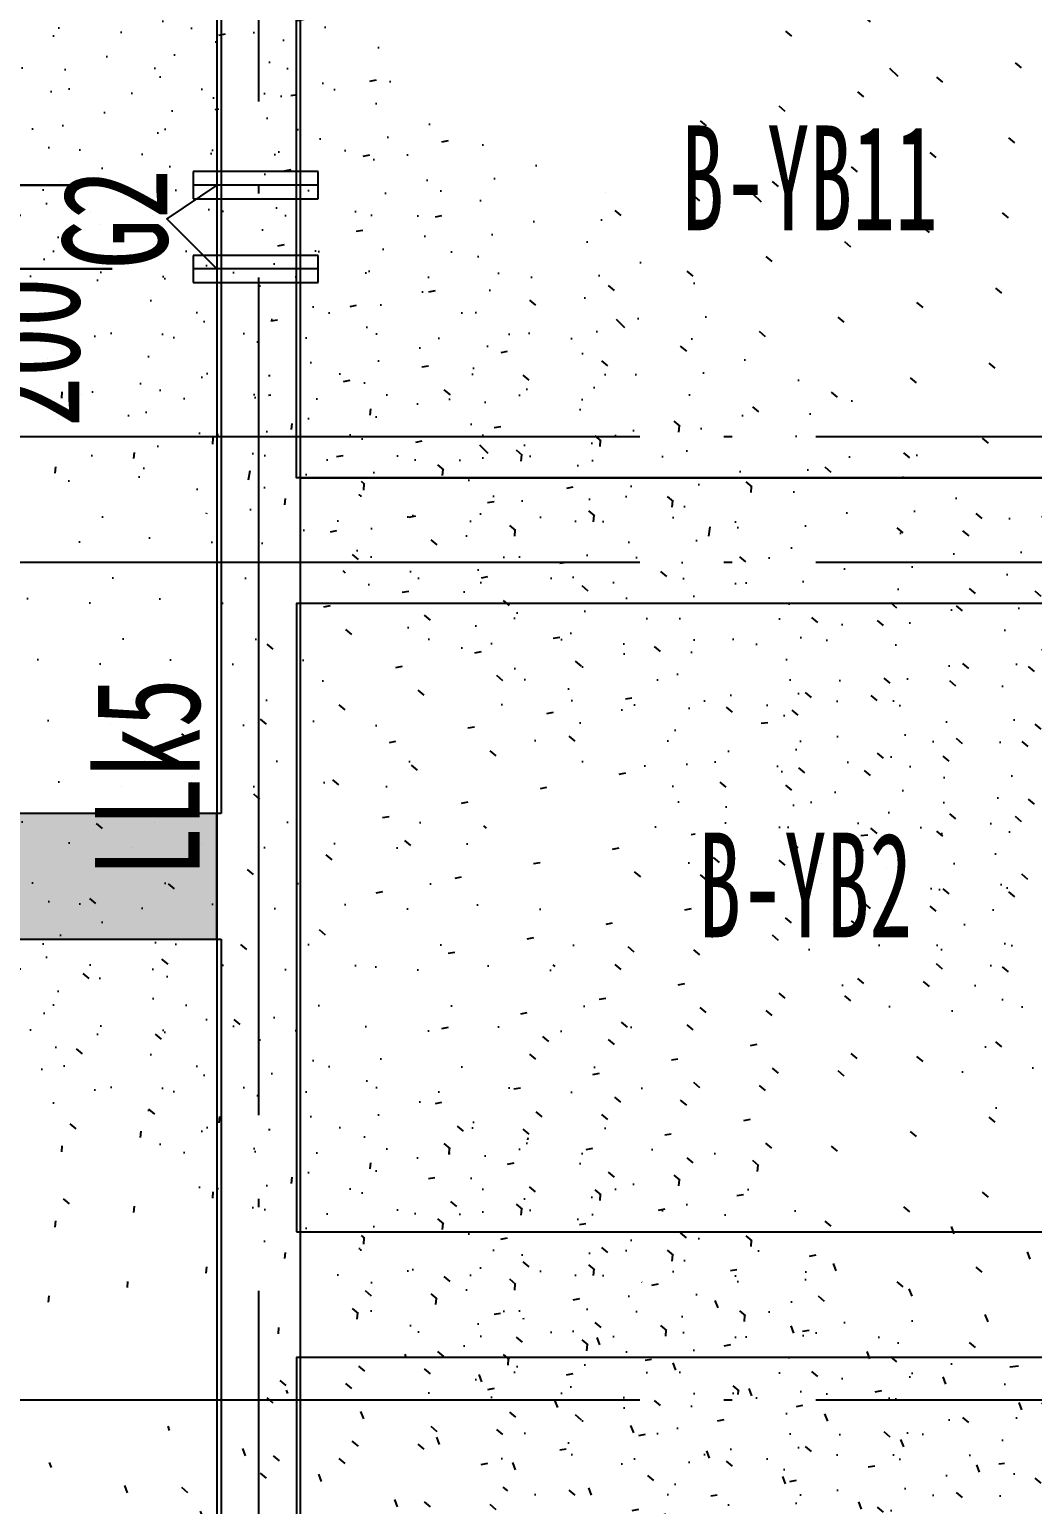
# Model space of a CAD drawing. Extents: x -3200781797 to -8106663, y 494714 to 1244925.
# Drawn here: x -8153798 to -8151403, y 1009588 to 1013110 of the extents above; entities that cross this region are included whole.
import ezdxf
from ezdxf.enums import TextEntityAlignment as Align
from ezdxf.xclip import XClip

# ---------------------------------------------------------------- set-up
doc = ezdxf.new("R2010")
doc.units = 0
doc.header["$LTSCALE"] = 1000
doc.header["$MEASUREMENT"] = 0
doc.header["$XCLIPFRAME"] = 0
for name, pattern in [('120-墙体$0$CENTER2', [1.125, 0.75, -0.125, 0.125, -0.125]), ('3#-轴线$0$DOTE', [2.4200000000000004, 2, -0.2, 0.02, -0.2]), ('3#4#5#$0$DASH', [0.35, 0.25, -0.1]), ('DASH', [0.35, 0.25, -0.1])]:
    doc.linetypes.add(name, pattern=pattern)
doc.layers.get('Defpoints').update_dxf_attribs({"color": 30, "linetype": 'DASH'})
for name, color, linetype in [('120-墙体$0$DUCT-排烟中心线', 5, '120-墙体$0$CENTER2'), ('120-墙体$0$DUCT-排烟管', 2, 'Continuous'), ('120-墙体$0$S-WALL-BEAM', 120, 'Continuous'), ('3#-轴线$0$A-ANNO-DOTE', 10, '3#-轴线$0$DOTE'), ('3#4#5#$0$PC-SLAB', 6, '3#4#5#$0$DASH'), ('3#4#5#$0$S-ANNO-TEXT', 7, 'Continuous'), ('3#4#5#$0$S-PC-SLAB', 6, 'Continuous'), ('3#4#5#$0$S-WALL-HATC', 253, 'Continuous'), ('DIM', 3, 'Continuous'), ('S-PC-FQ-WYQ', 4, 'Continuous'), ('S-WALL-BEAM-TEXT', 2, 'Continuous')]:
    doc.layers.add(name, color=color, linetype=linetype)
doc.layers.add('设备条件', color=5, linetype='Continuous', lineweight=30)
doc.styles.add('3#4#5#$0$外部参照 1$0$宋体', font='', dxfattribs={"width": 0.8})
doc.styles.add('TSSD_Dimension', font='', dxfattribs={"width": 0.7})
doc.styles.add('楷体GB312', font='', dxfattribs={"width": 0.8})
doc.styles.get('3#4#5#$0$外部参照 1$0$宋体').set_extended_font_data('SimSun')
doc.styles.get('TSSD_Dimension').set_extended_font_data('KaiTi_GB2312')
doc.styles.get('楷体GB312').set_extended_font_data('楷体_GB2312')
doc.dimstyles.new('TSSD_100_100', dxfattribs={"dimtxt": 250, "dimasz": 100, "dimexe": 100, "dimexo": 250, "dimgap": 100, "dimtad": 1, "dimdec": 0, "dimzin": 0, "dimdsep": 46, "dimtxsty": 'TSSD_Dimension', "dimblk": 'ARCHTICK', "dimcen": 0, "dimdle": 100, "dimclrt": 7, "dimadec": 0, "dimazin": 0, "dimtfac": 1, "dimtdec": 0, "dimtix": 1, "dimtmove": 2, "dimatfit": 3, "dimfxl": 1, "dimtolj": 1, "dimtzin": 0, "dimarcsym": 0})

# ---------------------------------------------------------------- blocks, each defined once
blk = doc.blocks.new('ll-2f')
at = {"layer": 'S-WALL-BEAM-TEXT', "style": '楷体GB312', "width": 0.7}
blk.add_text('LLk5', height=250, rotation=90, dxfattribs=at).set_placement((-8397664.518667743, 772117.5429814821))
blk = doc.blocks.new('_ArchTick')
at = {"color": 0, "linetype": 'ByBlock', "const_width": 0.4}
blk.add_lwpolyline([(-0.5, -0.5), (0.5, 0.5)], dxfattribs=at)
blk = doc.blocks.new('*D1256')
at = {"layer": 'Defpoints', "color": 0, "transparency": 16777216}
for p in [(-8378373.312365103, 696912.7405795972), (-8377697.138435274, 696912.7405795972), (-8377697.147202632, 695912.7486598991)]:
    blk.add_point(p, dxfattribs=at)
at = {"layer": 'DIM', "color": 0, "lineweight": -2, "transparency": 16777216}
for p, q in [((-8378373.312365103, 695812.7486598991), (-8378373.312365103, 697012.7405795972)), ((-8377947.138435274, 696912.7405795972), (-8378473.312365103, 696912.7405795972)), ((-8377947.147202632, 695912.7486598991), (-8378473.312365103, 695912.7486598991))]:
    blk.add_line(p, q, dxfattribs=at)
at = {"layer": 'DIM', "color": 0, "lineweight": -2, "transparency": 16777216, "xscale": 100, "yscale": 100, "zscale": 100}
for p, rotation in [((-8378373.312365103, 696912.7405795972), 90), ((-8378373.312365103, 695912.7486598991), 270)]:
    blk.add_blockref('_ArchTick', p, dxfattribs=dict(at, rotation=rotation))
at = {"layer": 'DIM', "color": 7, "transparency": 16777216, "insert": (-8378598.312365101, 696412.7446197504), "char_height": 250, "attachment_point": 5, "rotation": 90, "style": 'TSSD_Dimension'}
blk.add_mtext('\\A1;1000', dxfattribs=at)
blk = doc.blocks.new('*D1257')
at = {"layer": 'Defpoints', "color": 0, "transparency": 16777216}
for p in [(-8378373.312365103, 695912.7486598991), (-8377697.147202632, 695912.7486598991), (-8377697.147202632, 695712.7488099168)]:
    blk.add_point(p, dxfattribs=at)
at = {"layer": 'DIM', "color": 0, "lineweight": -2, "transparency": 16777216}
for p, q in [((-8378373.312365103, 695912.7486598991), (-8378373.312365103, 696012.7486598991)), ((-8377947.147202632, 695912.7486598991), (-8378473.312365103, 695912.7486598991)), ((-8378373.312365103, 695712.7488099168), (-8378373.312365103, 695912.7486598991)), ((-8377947.147202632, 695712.7488099168), (-8378473.312365103, 695712.7488099168)), ((-8378373.312365103, 695712.7488099168), (-8378373.312365103, 695612.7488099168))]:
    blk.add_line(p, q, dxfattribs=at)
at = {"layer": 'DIM', "color": 0, "lineweight": -2, "transparency": 16777216, "xscale": 100, "yscale": 100, "zscale": 100}
for p, rotation in [((-8378373.312365103, 695912.7486598991), 270), ((-8378373.312365103, 695712.7488099168), 90)]:
    blk.add_blockref('_ArchTick', p, dxfattribs=dict(at, rotation=rotation))
at = {"layer": 'DIM', "color": 7, "transparency": 16777216, "insert": (-8378148.312365099, 695514.3479090156), "char_height": 250, "attachment_point": 5, "rotation": 90, "style": 'TSSD_Dimension'}
blk.add_mtext('\\A1;200', dxfattribs=at)
blk = doc.blocks.new('3#4#5#$0$ban3')
at = {"layer": '3#4#5#$0$S-WALL-HATC', "ltscale": 100}
h = blk.add_hatch(dxfattribs=at)
h.set_pattern_fill('AR-CONC', color=256, scale=25, angle=-270.0000000000001, style=0)
h.set_pattern_definition([(139.9999999999999, (-37341029879.81102, -2020433658.351167), (15.6880337456489, 179.3150456501884), [18.75, -206.25]), (84.99999999999994, (-37341029879.81102, -2020433658.351167), (-188.048033425003, -34.68783340324987), [15, -165]), (190.4513999999999, (-37341029878.50368, -2020433643.408247), (-172.3598855152383, 144.6273454285055), [15.93504749999986, -175.2855279999978]), (136.1841999999999, (-37341029929.81102, -2020433658.351167), (41.37975358225471, 266.8102621564111), [28.125, -309.375]), (186.6356, (-37341029926.36269, -2020433636.116981), (-243.5294677251103, 233.665676387176), [23.902572, -262.92825]), (81.18419999999995, (-37341029929.81102, -2020433658.351167), (-243.529650231331, 233.665486283407), [22.5, -247.5]), (111, (-37341029917.31102, -2020433633.351167), (100.6547226663348, 149.2267630296154), [18.75, -206.25]), (55.99999999999998, (-37341029917.31102, -2020433633.351167), (-181.2875112617132, 60.82883298039556), [15, -165]), (161.4514, (-37341029908.92312, -2020433620.915609), (-80.63262417748795, 210.0556571453725), [15.9350475, -175.285528]), (127.5, (-37341029879.81102, -2020433658.351167), (-83.22346345782788, 3.039963829322726), [0, -162.9999999999978, 0, -167.4999999999978, 0, -165.6249999999978]), (97.49999999999993, (-37341029879.81102, -2020433658.351167), (-98.60292797059002, 65.76738436053722), [0, -95.5, 0, -159.25, 0, -63.125]), (57.49999999999993, (-37341029879.81102, -2020433714.101167), (5.638717933595033, 133.4556090431022), [0, -62.5, 0, -195, 0, -258.75]), (47.49999999999995, (-37341029879.81102, -2020433739.101167), (-25.02624558307933, 145.7965423355966), [0, -81.25, 0, -129.5, 0, -183.75])])
h.paths.add_polyline_path([(-214282.0075875558, 407875.9277280352), (-214282.0075875558, 408175.9277280352), (-211832.3804074041, 408175.221341892), (-211832.380407404, 407875.221341892)])
h = blk.add_hatch(dxfattribs=at)
h.set_pattern_fill('AR-CONC', color=256, scale=25, angle=-270.0000000000001, style=0)
h.set_pattern_definition([(139.9999999999999, (-37341055835.11649, -2020434459.278713), (15.6880337456489, 179.3150456501884), [18.75, -206.25]), (84.99999999999994, (-37341055835.11649, -2020434459.278713), (-188.048033425003, -34.68783340324987), [15, -165]), (190.4513999999999, (-37341055833.80915, -2020434444.335793), (-172.3598855152383, 144.6273454285055), [15.93504749999987, -175.2855279999978]), (136.1841999999999, (-37341055885.11649, -2020434459.278713), (41.37975358225471, 266.8102621564111), [28.125, -309.375]), (186.6356, (-37341055881.66816, -2020434437.044526), (-243.5294677251103, 233.665676387176), [23.902572, -262.92825]), (81.18419999999995, (-37341055885.11649, -2020434459.278713), (-243.529650231331, 233.665486283407), [22.5, -247.5]), (111, (-37341055872.61649, -2020434434.278713), (100.6547226663348, 149.2267630296154), [18.75, -206.25]), (55.99999999999998, (-37341055872.61649, -2020434434.278713), (-181.2875112617132, 60.82883298039556), [15, -165]), (161.4514, (-37341055864.22858, -2020434421.843154), (-80.63262417748795, 210.0556571453725), [15.9350475, -175.285528]), (127.5, (-37341055835.11649, -2020434459.278713), (-83.22346345782788, 3.039963829322726), [0, -162.9999999999978, 0, -167.4999999999978, 0, -165.6249999999978]), (97.49999999999993, (-37341055835.11649, -2020434459.278713), (-98.60292797059002, 65.76738436053722), [0, -95.5, 0, -159.25, 0, -63.125]), (57.49999999999993, (-37341055835.11649, -2020434515.028713), (5.638717933595033, 133.4556090431022), [0, -62.5, 0, -195, 0, -258.75]), (47.49999999999995, (-37341055835.11649, -2020434540.028713), (-25.02624558307933, 145.7965423355966), [0, -81.25, 0, -129.5, 0, -183.75])])
h.paths.add_polyline_path([(-214482.0009953861, 407075.0001829517), (-214482.0009953861, 407375.0001829517), (-220082.0008581768, 407375.0001829517), (-220082.0008581768, 407075.0001829517)])
h = blk.add_hatch(dxfattribs=at)
h.set_pattern_fill('AR-CONC', color=256, scale=25, angle=-270.0000000000001, style=0)
h.set_pattern_definition([(139.9999999999999, (-37341029879.8108, -2020435458.363382), (15.6880337456489, 179.3150456501884), [18.75, -206.25]), (84.99999999999994, (-37341029879.8108, -2020435458.363382), (-188.048033425003, -34.68783340324987), [15, -165]), (190.4513999999999, (-37341029878.50346, -2020435443.420462), (-172.3598855152383, 144.6273454285055), [15.93504749999987, -175.2855279999978]), (136.1841999999999, (-37341029929.8108, -2020435458.363382), (41.37975358225471, 266.8102621564111), [28.125, -309.375]), (186.6356, (-37341029926.36247, -2020435436.129196), (-243.5294677251103, 233.665676387176), [23.902572, -262.92825]), (81.18419999999995, (-37341029929.8108, -2020435458.363382), (-243.529650231331, 233.665486283407), [22.5, -247.5]), (111, (-37341029917.3108, -2020435433.363382), (100.6547226663348, 149.2267630296154), [18.75, -206.25]), (55.99999999999998, (-37341029917.3108, -2020435433.363382), (-181.2875112617132, 60.82883298039556), [15, -165]), (161.4514, (-37341029908.9229, -2020435420.927824), (-80.63262417748795, 210.0556571453725), [15.9350475, -175.285528]), (127.5, (-37341029879.8108, -2020435458.363382), (-83.22346345782788, 3.039963829322726), [0, -162.9999999999978, 0, -167.4999999999978, 0, -165.6249999999978]), (97.49999999999993, (-37341029879.8108, -2020435458.363382), (-98.60292797059002, 65.76738436053722), [0, -95.5, 0, -159.25, 0, -63.125]), (57.49999999999993, (-37341029879.8108, -2020435514.113382), (5.638717933595033, 133.4556090431022), [0, -62.5, 0, -195, 0, -258.75]), (47.49999999999995, (-37341029879.8108, -2020435539.113382), (-25.02624558307933, 145.7965423355966), [0, -81.25, 0, -129.5, 0, -183.75])])
h.paths.add_polyline_path([(-214282.0078049983, 406075.9155135542), (-214282.0078049983, 406375.9155135542), (-211032.0079422076, 406375.9155135542), (-211032.0079422076, 406075.9155135542)])
at = {"layer": '3#4#5#$0$S-PC-SLAB'}
for points in [[(-214472.0009953861, 407375.0001829517), (-220092.0009953849, 407375.0001829517), (-220092.0009953849, 409775.0001829517), (-214472.0009953861, 409775.0001829517)], [(-214292.0078049984, 409775.0002631896), (-211822.0078049995, 409775.0002631896), (-211822.0078049995, 408175.9277280352), (-214292.0078049984, 408175.9277280352)], [(-214292.0078736024, 406375.9155135542), (-211022.0078736036, 406375.9155135542), (-211022.007587557, 407875.9277280353), (-214292.0075875558, 407875.9277280352)], [(-214292.0078049129, 402075.9156289196), (-211022.007804914, 402075.9156289196), (-211022.0078049995, 406075.9155135542), (-214292.0078049983, 406075.9155135542)]]:
    blk.add_lwpolyline(points, close=True, dxfattribs=at)
blk.add_lwpolyline([(-214472.0009953861, 407075.0001829517), (-214472.0009953861, 404775.0000121126), (-221292.000995802, 404775.0000121126), (-221292.000995802, 405875.0000121126), (-220092.0000025203, 405874.9618342608), (-220092.0009953849, 407075.0001829517), (-214472.0009953861, 407075.0001829517)], dxfattribs=at)
at = {"layer": '3#4#5#$0$S-WALL-HATC', "ltscale": 100}
for points in [[(-214282.0075875558, 407875.9277280352), (-214282.0075875558, 408175.9277280352), (-211832.3804074041, 408175.221341892), (-211832.380407404, 407875.221341892)], [(-214482.0009953861, 407075.0001829517), (-214482.0009953861, 407375.0001829517), (-220082.0008581768, 407375.0001829517), (-220082.0008581768, 407075.0001829517)], [(-214282.0078049983, 406075.9155135542), (-214282.0078049983, 406375.9155135542), (-211032.0079422076, 406375.9155135542), (-211032.0079422076, 406075.9155135542)]]:
    blk.add_lwpolyline(points, close=True, dxfattribs=at)
blk = doc.blocks.new('3#4#5#$0$5#')
at = {"layer": '3#4#5#$0$S-ANNO-TEXT'}
blk.add_blockref('3#4#5#$0$ban3', (378828.7940562447, -247400.000215945), dxfattribs=at)
at = {"layer": '3#4#5#$0$PC-SLAB', "linetype": 'ByBlock', "style": '3#4#5#$0$外部参照 1$0$宋体', "width": 0.6}
for s, p in [('B-YB11', (165761.7885475838, 161492.4423490529)), ('B-YB2', (165751.550138473, 159804.2312724185))]:
    blk.add_text(s, height=250, dxfattribs=at).set_placement(p, align=Align.MIDDLE)
blk = doc.blocks.new('120-墙体$0$A$Ca94620f4')
at = {"layer": '120-墙体$0$DUCT-排烟中心线'}
for p, q in [((-2257.938552053805, -4100.000693814996), (-2556.560479313237, -4100.000693814989)), ((-2257.938321257505, -4300.000543797403), (-2556.560248516937, -4300.000543797396))]:
    blk.add_line(p, q, dxfattribs=at)
at = {"layer": '120-墙体$0$DUCT-排烟管'}
for p, q in [((-2257.938552053805, -4067.500693814996), (-2556.560479313237, -4067.500693814989)), ((-2556.560479313237, -4067.500693814989), (-2556.560479313237, -4132.500693814989)), ((-2257.938552053805, -4132.500693814996), (-2257.938552053805, -4067.500693814996)), ((-2556.560479313237, -4132.500693814989), (-2257.938552053805, -4132.500693814996)), ((-2257.938321257505, -4267.500543797403), (-2556.560248516937, -4267.500543797396)), ((-2556.560248516937, -4267.500543797396), (-2556.560248516937, -4332.500543797396)), ((-2257.938321257505, -4332.500543797403), (-2257.938321257505, -4267.500543797403)), ((-2556.560248516937, -4332.500543797396), (-2257.938321257505, -4332.500543797403))]:
    blk.add_line(p, q, dxfattribs=at)
blk = doc.blocks.new('120-墙体')
at = {"layer": '120-墙体$0$S-WALL-BEAM'}
blk.add_lwpolyline([(-2549.999210441369, -3300.000287245691), (-2749.999602464784, -3300.000287245691), (-2750.0002049373, -8000.000515879853), (-2549.999812913884, -8000.000515879852)], close=True, dxfattribs=at)
blk.add_blockref('120-墙体$0$A$Ca94620f4', (-250, -100.0000000000005))
blk = doc.blocks.new('3#-轴线')
at = {"layer": '3#-轴线$0$A-ANNO-DOTE'}
for points in [[(17450, -16100), (17450, -3200)], [(-3000, -4800), (44800, -4800)], [(-3000, -5100), (44800, -5100)], [(-3000, -7100), (44800, -7100)]]:
    blk.add_lwpolyline(points, dxfattribs=at)
blk = doc.blocks.new('g-4')
at = {"layer": 'S-PC-FQ-WYQ'}
blk.add_lwpolyline([(-8377697.147433423, 695912.7486598989), (-8377816.871141537, 695832.565046253), (-8377697.147202629, 695712.7488099165)], dxfattribs=at)
at = {"layer": 'DIM', "color": 7, "insert": (-8377938.11525586, 695831.9987066245), "char_height": 250, "attachment_point": 5, "rotation": 90.00000000000001, "style": 'TSSD_Dimension'}
blk.add_mtext('\\A1;G2', dxfattribs=at)
at = {"layer": 'DIM'}
dim = blk.add_linear_dim(base=(-8378373.312365103, 696912.7405795972), p1=(-8377697.147202629, 695912.7486598989), p2=(-8377697.138435271, 696912.740579597), angle=90, dimstyle='TSSD_100_100', dxfattribs=at)
dim.commit()
dim.dimension.update_dxf_attribs({"geometry": '*D1256', "text_midpoint": (-8378598.312365101, 696412.7446197504)})
dim = blk.add_linear_dim(base=(-8378373.312365103, 695912.7486598991), p1=(-8377697.147202629, 695712.7488099165), p2=(-8377697.147202629, 695912.7486598989), angle=90, dimstyle='TSSD_100_100', dxfattribs=at)
dim.commit()
dim.dimension.update_dxf_attribs({"geometry": '*D1257', "text_midpoint": (-8378148.312365099, 695514.3479090156), "dimtype": 128})

msp = doc.modelspace()

# ---------------------------------------------------------------- block references
for name, p in [('3#-轴线', (-8170700.435511587, 1016938.001106087)), ('120-墙体', (-8150600.435511587, 1016938.001106087))]:
    msp.add_blockref(name, p)
at = {"layer": '3#4#5#$0$S-PC-SLAB'}
msp.add_blockref('3#4#5#$0$5#', (-8317697.236654709, 851263.1443662292), dxfattribs=at)
at = {"layer": 'S-PC-FQ-WYQ'}
ref = msp.add_blockref('ll-2f', (244273.1554264436, 238968.4854686495), dxfattribs=at)
XClip(ref).set_block_clipping_path([(-8416158.467302872, 765376.3514517639), (-8394073.590937981, 780531.5277931418)])
at = {"layer": '设备条件'}
ref = msp.add_blockref('g-4', (224346.7110076696, 316825.2605264899), dxfattribs=at)
XClip(ref).set_block_clipping_path([(-8397143.260394035, 687543.5894637303), (-8373927.20270833, 702549.2378656254)])

doc.saveas('drawing.dxf')
